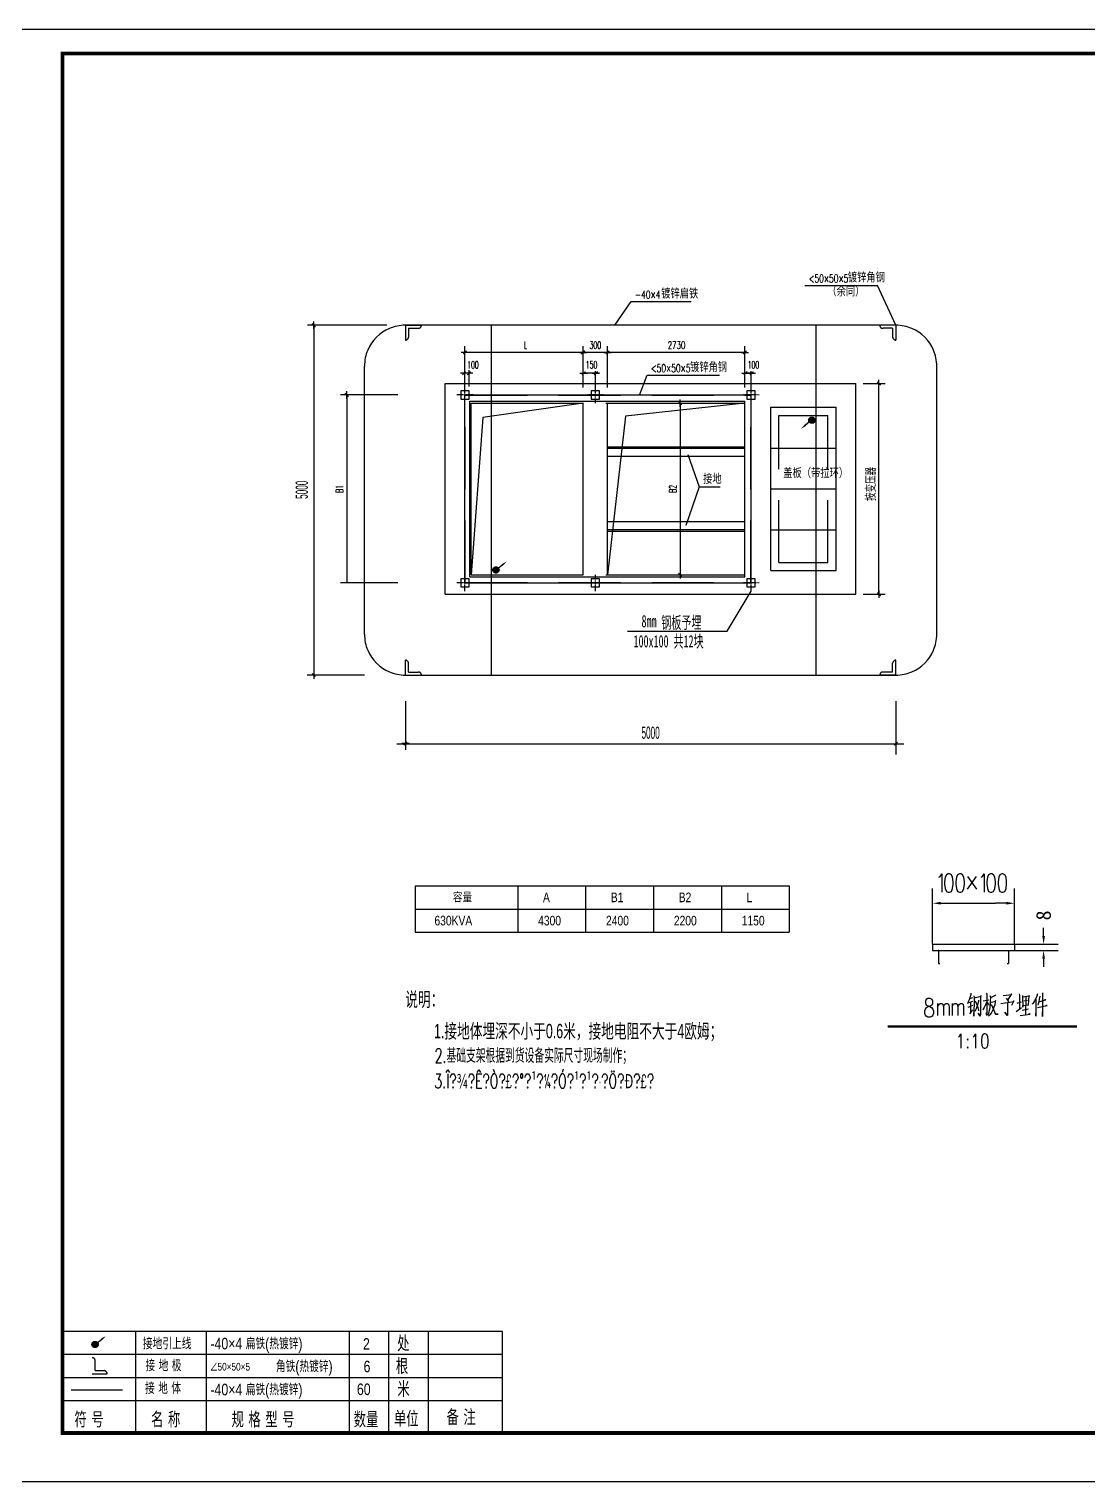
# Model space of a CAD drawing. Extents: x 1225 to 6895, y 909 to 1228.
# Drawn here: x 5023.3 to 5239.6, y 930.5 to 1227.5 of the extents above; entities that cross this region are included whole.
import ezdxf
from ezdxf.enums import TextEntityAlignment as Align

# ---------------------------------------------------------------- set-up
doc = ezdxf.new("R2010")
doc.units = 0
for name, pattern in [('CENTER2', [28.575, 19.05, -3.175, 3.175, -3.175]), ('DASHDOT', [25.4, 12.7, -6.35, 0, -6.35]), ('DASHED', [19.05, 12.7, -6.35]), ('DH', [28, 25, -1, 1, -1])]:
    doc.linetypes.add(name, pattern=pattern)
doc.layers.get('0').update_dxf_attribs({"linetype": 'CONTINUOUS'})
doc.layers.get('DEFPOINTS').update_dxf_attribs({"linetype": 'CONTINUOUS'})
for name, color, linetype in [('00', 7, 'CONTINUOUS'), ('2', 6, 'DASHDOT'), ('4', 7, 'CONTINUOUS'), ('6', 1, 'CONTINUOUS'), ('__2', 6, 'CONTINUOUS'), ('__3', 7, 'CONTINUOUS'), ('_____1', 7, 'CONTINUOUS'), ('EQUIPMENT', 3, 'CONTINUOUS'), ('GESOFTDRAWFRAMETITLELAYER', 3, 'CONTINUOUS'), ('OUT-TITLE', 2, 'CONTINUOUS'), ('PUB_DIM', 3, 'CONTINUOUS'), ('PUB_TEXT', 7, 'CONTINUOUS'), ('PUB_TITLE', 252, 'CONTINUOUS')]:
    doc.layers.add(name, color=color, linetype=linetype)
doc.styles.add('___1', font='simfang.ttf', dxfattribs={"width": 0.8})
doc.styles.add('_HZTXT', font='romans.shx', dxfattribs={"width": 0.65, "bigfont": 'hztxt.shx'})
doc.styles.add('_SIMPLEX', font='SIMPLEX.shx', dxfattribs={"width": 0.525})
doc.styles.add('DIM_FONT', font='SIMPLEX.shx', dxfattribs={"width": 0.5, "bigfont": 'hztxt.shx'})
doc.styles.add('FS64F', font='romanc', dxfattribs={"bigfont": 'FS64F'})
doc.styles.add('HZ', font='rs9.shx', dxfattribs={"width": 0.8, "bigfont": 'hztxt.shx'})
doc.styles.add('HZST', font='')
doc.styles.get("Standard").update_dxf_attribs({"font": ''})
doc.styles.get('HZST').set_extended_font_data('SimSun')
doc.styles.get('STANDARD').set_extended_font_data('SimSun')
doc.dimstyles.get("Standard").update_dxf_attribs({"dimtxt": 0.18, "dimasz": 0.18, "dimexe": 0.18, "dimexo": 0.0625, "dimgap": 0.09, "dimtad": 0, "dimtih": 1, "dimtoh": 1, "dimdec": 4, "dimzin": 0, "dimtxsty": 'STANDARD', "dimcen": 0.09, "dimazin": 3, "dimtfac": 1, "dimtdec": 4, "dimtofl": 0, "dimtmove": 0, "dimatfit": 3, "dimtolj": 1, "dimtzin": 0})

# ---------------------------------------------------------------- blocks, each defined once
blk = doc.blocks.new('A3-420X297_____DWG')
at = {"layer": 'OUT-TITLE', "color": 5}
blk.add_lwpolyline([(0, 0), (0, 297), (420, 297), (420, 0)], close=True, dxfattribs=at)
at = {"layer": 'PUB_TITLE', "color": 4, "const_width": 0.8}
blk.add_lwpolyline([(25, 10), (25, 292), (415, 292), (415, 10)], close=True, dxfattribs=at)
at = {"layer": '_____1', "color": 1, "style": '___1', "width": 0.8}
blk.add_text('A3  297X420', height=3, dxfattribs=at).set_placement((392.82, 1.27))
blk = doc.blocks.new('____')
at = {"layer": 'GESOFTDRAWFRAMETITLELAYER', "color": 4}
for p, q in [((76.34, 20), (76.34, 15)), ((90, 0), (90, 20)), ((10, 15), (10, 0)), ((22.5, 15), (22.5, 0)), ((32.5, 15), (32.5, 0)), ((0, 11.25), (45, 11.25)), ((10, 7.5), (45, 7.5)), ((0, 3.75), (90, 3.75)), ((55, 0), (55, 3.75)), ((0, 0), (90, 0))]:
    blk.add_line(p, q, dxfattribs=at)
at = {"layer": 'GESOFTDRAWFRAMETITLELAYER', "const_width": 0.5}
blk.add_lwpolyline([(0, 0), (0, 20), (90, 20)], dxfattribs=at)
at = {"layer": 'GESOFTDRAWFRAMETITLELAYER', "color": 4, "const_width": 0.2}
for points in [[(45, 20), (45, 0)], [(0, 15), (90, 15)]]:
    blk.add_lwpolyline(points, dxfattribs=at)
at = {"width": 0.7, "flags": 1}
for tag, p in [('设计单位', (1.36, 16.41)), ('设计阶段', (77.18, 16.35)), ('比例', (33, 4.6)), ('日期', (33, 0.85)), ('图号', (55.99, 0.85))]:
    blk.add_attdef(tag, p, '', height=2, dxfattribs=at)
for tag, p in [('工程名称_001', (45.47, 19.23)), ('图纸名称_001', (46.15, 13.98))]:
    blk.add_attdef(tag, text='', height=2, dxfattribs=at).set_placement(p, align=Align.TOP_LEFT)
at = {"flags": 1}
for tag, p in [('审批', (11.15, 11.92)), ('校核', (33.11, 11.91)), ('审核', (11.08, 8.1))]:
    blk.add_attdef(tag, p, '', height=2.5, dxfattribs=at)
at = {"layer": 'GESOFTDRAWFRAMETITLELAYER', "color": 3, "width": 0.8}
for s, height, oblique, p in [('设计', 1.8, 1, (87.65, 18.49)), ('阶段', 1.8, 1, (87.69, 16.34)), ('批', 2, 0.8, (2.5, 13.12)), ('准', 2, 0.8, (7.5, 13.12)), ('校', 2, 0.8, (25, 13.12)), ('核', 2, 1, (30, 13.12)), ('审', 2, 0.8, (2.5, 7.85)), ('核', 2, 0.8, (7.5, 7.85)), ('设', 2, 0.8, (25, 9.38)), ('计', 2, 0.8, (30, 9.38)), ('比', 2, 0.8, (25, 5.62)), ('例', 2, 0.8, (30, 5.62)), ('制', 2, 0.8, (2.5, 1.88)), ('图', 2, 0.8, (7.5, 1.88)), ('日', 2, 0.8, (25, 1.88)), ('期', 2, 0.8, (30, 1.88)), ('图', 2, 1, (47.5, 1.88)), ('号', 2, 1, (52.5, 1.88))]:
    blk.add_text(s, height=height, dxfattribs=dict(at, oblique=oblique)).set_placement(p, align=Align.MIDDLE_CENTER)
blk = doc.blocks.new('E8D556914F96455C8DE99E2E92')
for name, p in [('A3-420X297_____DWG', (0, -297)), ('____', (325, -287))]:
    blk.add_blockref(name, p)
at = {"width": 0.7}
for tag, p in [('设计单位', (326.36, -270.59)), ('设计阶段', (402.18, -270.65)), ('比例', (358, -282.4)), ('日期', (358, -286.15)), ('图号', (380.99, -286.15))]:
    blk.add_attdef(tag, p, '', height=2, dxfattribs=at)
for tag, p in [('工程名称_001', (370.47, -267.77)), ('图纸名称_001', (371.15, -273.02))]:
    blk.add_attdef(tag, text='', height=2, dxfattribs=at).set_placement(p, align=Align.TOP_LEFT)
for tag, p in [('审批', (336.15, -275.08)), ('校核', (358.11, -275.09)), ('审核', (336.08, -278.9))]:
    blk.add_attdef(tag, p, '', height=2.5)
blk = doc.blocks.new('_DIMX')
blk.add_line((-150, 0), (150, 0))
at = {"const_width": 50}
blk.add_lwpolyline([(-70, -70), (70, 70)], dxfattribs=at)
blk = doc.blocks.new('_ARROW')
blk.add_solid([(0, 0), (-1, 0.1), (-1, -0.1)])
blk = doc.blocks.new('*D55')
at = {"color": 0, "linetype": 'BYBLOCK', "ltscale": 10}
for p, q in [((502.06, 114.01), (502.06, 115.01)), ((498.49, 113.01), (503.86, 113.01)), ((498.49, 112.21), (503.86, 112.21)), ((502.06, 111.21), (502.06, 110.21))]:
    blk.add_line(p, q, dxfattribs=at)
for points in [[(501.9, 114.01), (502.23, 114.01), (502.06, 113.01)], [(501.9, 111.21), (502.23, 111.21), (502.06, 112.21)]]:
    blk.add_solid(points, dxfattribs=at)
at = {"layer": 'DEFPOINTS', "color": 0, "linetype": 'BYBLOCK', "ltscale": 10}
for p in [(498.49, 113.01), (498.49, 112.21), (502.06, 113.01)]:
    blk.add_point(p, dxfattribs=at)
at = {"color": 0, "linetype": 'BYBLOCK', "ltscale": 10, "insert": (502.06, 116.51), "char_height": 1.8, "attachment_point": 5, "rotation": 90}
blk.add_mtext('\\A1;8', dxfattribs=at)
blk = doc.blocks.new('A$C4B777D92')
at = {"layer": 'EQUIPMENT', "color": 0, "linetype": 'CENTER2', "ltscale": 0.02}
for p, q in [((100, 200), (100, 0)), ((200, 100), (0, 100))]:
    blk.add_line(p, q, dxfattribs=at)
at = {"layer": 'EQUIPMENT', "color": 0}
blk.add_lwpolyline([(50, 150), (150, 150), (150, 50), (50, 50)], close=True, dxfattribs=at)
blk = doc.blocks.new('A$CC384')
at = {"color": 0, "linetype": 'BYBLOCK', "ltscale": 10}
for p, q in [((5.55, 10.19), (5.55, 16.98)), ((15.55, 10.19), (15.55, 16.98)), ((6.55, 15.18), (7.85, 15.18)), ((14.55, 15.18), (13.25, 15.18))]:
    blk.add_line(p, q, dxfattribs=at)
at = {"linetype": 'CONTINUOUS', "ltscale": 10}
for p, q in [((7.85, 15.18), (13.25, 15.18)), ((6.25, 9.39), (6.25, 9.39)), ((6.25, 9.39), (6.25, 9.39)), ((6.25, 9.39), (6.25, 9.39)), ((6.25, 9.39), (6.25, 9.39)), ((6.25, 9.39), (6.25, 9.39)), ((6.25, 9.39), (6.25, 7.81)), ((14.85, 9.39), (14.85, 7.81)), ((6.25, 7.81), (6.45, 7.81)), ((14.65, 7.81), (14.85, 7.81)), ((0.08, 0.19), (23.19, 0.19))]:
    blk.add_line(p, q, dxfattribs=at)
for points in [[(6.31, 18.36), (6.46, 18.47), (6.69, 18.79), (6.69, 16.54)], [(9.82, 18.47), (10.91, 16.89)], [(9.82, 16.92), (10.93, 18.47)], [(11.48, 18.36), (11.63, 18.47), (11.85, 18.79), (11.85, 16.54)], [(10.24, 4.16), (10.24, 4), (10.01, 3.36), (9.89, 3.12), (9.8, 2.89)], [(10.08, 3.52), (10.47, 3.64)], [(10.59, 3.85), (10.62, 3.6), (10.61, 1.37), (10.57, 1.56), (10.61, 1.82)], [(10.64, 3.62), (11.48, 3.81), (11.43, 3.88), (11.42, 3.67), (11.4, 1.56), (11.38, 1.45), (11.37, 1.37), (11.12, 1.73), (11.38, 1.42)], [(12.11, 4.19), (12.18, 4.07), (12.16, 4.09), (12.16, 1.45), (12.13, 1.63), (12.14, 1.82)], [(12.56, 3.88), (12.61, 3.67), (12.59, 3.19), (12.57, 2.82), (12.56, 2.48), (12.51, 2.18), (12.44, 1.92), (12.38, 1.66), (12.29, 1.47)], [(13.29, 3.95), (12.87, 3.71), (12.62, 3.62)], [(14.18, 3.9), (15.25, 4.02), (15.2, 4.09), (14.72, 3.31)], [(16.15, 4.09), (16.18, 3.95), (16.16, 2.23)], [(16.53, 3.9), (16.56, 3.67), (16.58, 2.48), (16.58, 2.65), (17.32, 2.77), (17.26, 2.77), (17.37, 3.88), (17.4, 3.81), (16.56, 3.69)], [(16.94, 3.71), (16.91, 1.54)], [(18.36, 4.11), (18.28, 3.81), (18.17, 3.52), (18.03, 3.26), (17.9, 3.05), (17.8, 2.91), (17.74, 2.82)], [(18.65, 3.81), (18.6, 3.43), (18.53, 3.1), (18.46, 2.86), (18.41, 2.72)], [(18.96, 4.21), (19.01, 4.11), (18.98, 4.16), (18.99, 1.33), (18.98, 1.54), (18.99, 1.89)], [(6.15, 2.5), (6.35, 2.82), (6.47, 2.93), (6.67, 2.93), (6.8, 2.82), (6.86, 2.5), (6.86, 1.43)], [(6.15, 2.93), (6.15, 1.43)], [(6.86, 2.5), (7.05, 2.82), (7.18, 2.93), (7.37, 2.93), (7.5, 2.82), (7.57, 2.5), (7.57, 1.43)], [(7.92, 2.5), (8.12, 2.82), (8.25, 2.93), (8.44, 2.93), (8.57, 2.82), (8.63, 2.5), (8.63, 1.43)], [(7.92, 2.93), (7.92, 1.43)], [(8.63, 2.5), (8.82, 2.82), (8.95, 2.93), (9.15, 2.93), (9.27, 2.82), (9.34, 2.5), (9.34, 1.43)], [(10.47, 2.65), (9.85, 2.44)], [(10.42, 3.17), (9.99, 3)], [(10.19, 3.05), (10.18, 1.75), (10.11, 1.66), (10.47, 2.13)], [(11.18, 3.31), (11.17, 3.17), (11.05, 2.77), (10.87, 2.27), (10.72, 1.94)], [(10.75, 3.26), (11.02, 2.6), (11.02, 2.58), (11.12, 2.27), (11.17, 2.11), (11.18, 2.01)], [(12.16, 3.15), (12, 2.74), (11.86, 2.44), (11.75, 2.2), (11.68, 2.11)], [(11.75, 3.22), (12.44, 3.36)], [(12.18, 3.08), (12.38, 2.82), (12.43, 2.7)], [(12.72, 3.08), (13.29, 3.19), (13.24, 3.29), (13.2, 3.12), (13.14, 2.74), (13.05, 2.48), (12.95, 2.2), (12.84, 1.97), (12.69, 1.71), (12.56, 1.52), (12.39, 1.35)], [(12.72, 2.79), (12.77, 2.77), (13.24, 1.61), (13.57, 1.59), (13.24, 1.66), (13.17, 1.75)], [(13.91, 2.93), (15.5, 3.17), (15.47, 3.22), (15.2, 2.67)], [(14.72, 3), (14.71, 1.63), (14.71, 1.47), (14.68, 1.45), (14.39, 1.87), (14.69, 1.47)], [(14.53, 3.55), (14.72, 3.34), (14.77, 3.24), (14.77, 3.12)], [(15.78, 1.94), (16.4, 2.41)], [(15.87, 2.96), (15.88, 2.96), (16.41, 3.12)], [(17.29, 2.23), (16.49, 2.06)], [(17.14, 3.29), (16.69, 3.19)], [(18.17, 3.45), (18.18, 2.04), (18.18, 1.63), (18.18, 1.35), (18.17, 1.49), (18.18, 1.75)], [(18.38, 2.41), (19.55, 2.65), (19.47, 2.67), (19.32, 2.6)], [(18.65, 3.15), (19.41, 3.36), (19.32, 3.36), (19.19, 3.29)], [(16.25, 1.45), (17.5, 1.61), (17.44, 1.63), (17.27, 1.59)]]:
    blk.add_lwpolyline(points, dxfattribs=at)
for points in [[(7.46, 18.79), (7.24, 18.68), (7.09, 18.36), (7.01, 17.82), (7.01, 17.5), (7.09, 16.97), (7.24, 16.64), (7.46, 16.54), (7.61, 16.54), (7.84, 16.64), (7.99, 16.97), (8.06, 17.5), (8.06, 17.82), (7.99, 18.36), (7.84, 18.68), (7.61, 18.79)], [(8.84, 18.79), (8.61, 18.68), (8.46, 18.36), (8.39, 17.82), (8.39, 17.5), (8.46, 16.97), (8.61, 16.64), (8.84, 16.54), (8.99, 16.54), (9.21, 16.64), (9.36, 16.97), (9.44, 17.5), (9.44, 17.82), (9.36, 18.36), (9.21, 18.68), (8.99, 18.79)], [(12.63, 18.79), (12.4, 18.68), (12.25, 18.36), (12.18, 17.82), (12.18, 17.5), (12.25, 16.97), (12.4, 16.64), (12.63, 16.54), (12.78, 16.54), (13, 16.64), (13.15, 16.97), (13.23, 17.5), (13.23, 17.82), (13.15, 18.36), (13, 18.68), (12.78, 18.79)], [(14, 18.79), (13.78, 18.68), (13.63, 18.36), (13.55, 17.82), (13.55, 17.5), (13.63, 16.97), (13.78, 16.64), (14, 16.54), (14.15, 16.54), (14.38, 16.64), (14.53, 16.97), (14.6, 17.5), (14.6, 17.82), (14.53, 18.36), (14.38, 18.68), (14.15, 18.79)], [(4.96, 3.51), (4.74, 3.4), (4.66, 3.19), (4.66, 2.97), (4.74, 2.76), (4.89, 2.65), (5.19, 2.54), (5.41, 2.44), (5.56, 2.22), (5.64, 2.01), (5.64, 1.69), (5.56, 1.47), (5.49, 1.36), (5.26, 1.26), (4.96, 1.26), (4.74, 1.36), (4.66, 1.47), (4.59, 1.69), (4.59, 2.01), (4.66, 2.22), (4.81, 2.44), (5.04, 2.54), (5.34, 2.65), (5.49, 2.76), (5.56, 2.97), (5.56, 3.19), (5.49, 3.4), (5.26, 3.51)]]:
    blk.add_lwpolyline(points, close=True, dxfattribs=at)
at = {"linetype": 'CONTINUOUS', "ltscale": 10, "const_width": 0.8}
blk.add_lwpolyline([(6.25, 9.39), (6.25, 9.39)], dxfattribs=at)
at = {"linetype": 'CONTINUOUS', "ltscale": 10}
blk.add_point((6.25, 9.39), dxfattribs=at)
blk.add_point((6.25, 9.39), dxfattribs=at)
blk.add_point((6.25, 9.39), dxfattribs=at)
blk.add_point((6.25, 9.39), dxfattribs=at)
at = {"color": 0, "linetype": 'BYBLOCK', "ltscale": 10}
for points in [[(6.55, 15.35), (6.55, 15.02), (5.55, 15.18)], [(14.55, 15.35), (14.55, 15.02), (15.55, 15.18)]]:
    blk.add_solid(points, dxfattribs=at)
at = {"layer": '2', "linetype": 'CONTINUOUS', "ltscale": 10}
for p, q in [((5.55, 10.19), (15.55, 10.19)), ((5.55, 10.19), (5.55, 9.39)), ((5.55, 9.39), (15.55, 9.39)), ((15.55, 10.19), (15.55, 9.39)), ((0.08, 0.06), (23.19, 0.06))]:
    blk.add_line(p, q, dxfattribs=at)
at = {"layer": 'DEFPOINTS', "color": 0, "linetype": 'BYBLOCK', "ltscale": 10}
for p in [(15.55, 15.18), (5.55, 10.19), (15.55, 10.19)]:
    blk.add_point(p, dxfattribs=at)
at = {"linetype": 'CONTINUOUS', "ltscale": 10}
dim = blk.add_linear_dim(base=(19.12, 10.19), p1=(15.55, 9.39), p2=(15.55, 10.19), angle=90, dimstyle='STANDARD', override={"dimscale": 10, "dimasz": 0.1, "dimexo": 0, "dimtih": 0, "dimtoh": 0, "dimdec": 0, "dimlfac": 10, "dimcen": 0.9, "dimtdec": 0}, dxfattribs=at)
dim.commit()
dim.dimension.update_dxf_attribs({"geometry": '*D55', "text_midpoint": (19.12, 13.69), "insert": (-482.94, -102.82)})

msp = doc.modelspace()

# ---------------------------------------------------------------- hatches: boundary and pattern name
at = {"layer": '6', "linetype": 'DASHED'}
h = msp.add_hatch(dxfattribs=at)
h.set_pattern_fill('ANSI31', color=1, scale=0.786494, angle=180, style=0)
h.set_pattern_definition([(225, (4995.84604, 2590.96905), (0.069516894, -0.069516894), [])])
h.paths.add_polyline_path([(5183.813, 1147.567, 1), (5182.548, 1147.567, 1)])
h = msp.add_hatch(dxfattribs=at)
h.set_pattern_fill('ANSI31', color=1, scale=0.786494, style=0)
h.set_pattern_definition([(45, (5305.97336, -326.44315), (-0.069516894, 0.069516894), [])])
h.paths.add_polyline_path([(5119.272, 1116.959, 1), (5118.007, 1116.959, 1)])
h = msp.add_hatch(dxfattribs=at)
h.set_pattern_fill('ANSI31', color=1, scale=0.786494, style=0)
h.set_pattern_definition([(45, (5224.07047, -484.77397), (-0.069516894, 0.069516894), [])])
h.paths.add_polyline_path([(5037.369, 958.628, 1), (5036.104, 958.628, 1)])

# ---------------------------------------------------------------- linework, layer by layer
at = {"color": 0, "linetype": 'CONTINUOUS', "ltscale": 10}
for p, q in [((5165.865, 1104.411), (5170.771, 1112.645)), ((5145.552, 1104.411), (5165.865, 1104.411))]:
    msp.add_line(p, q, dxfattribs=at)
at = {"layer": '4', "ltscale": 0.3}
msp.add_line((5031.878, 949.324), (5042.364, 949.324), dxfattribs=at)
at = {"layer": '6', "color": 1, "linetype": 'DASHED'}
for p, q in [((5100.134, 1166.972), (5100.134, 1163.903)), ((5100.134, 1166.972), (5103.41, 1166.972)), ((5100.797, 1166.368), (5100.797, 1164.523)), ((5100.797, 1166.368), (5102.764, 1166.368)), ((5200.356, 1166.972), (5197.079, 1166.972)), ((5199.692, 1166.368), (5197.726, 1166.368)), ((5199.692, 1166.368), (5199.692, 1164.523)), ((5200.356, 1166.972), (5200.356, 1163.903)), ((5182.735, 1147.217), (5181.88, 1146.549)), ((5119.085, 1117.309), (5119.94, 1117.977)), ((5100.134, 1095.469), (5100.134, 1098.538)), ((5100.797, 1096.073), (5100.797, 1097.917)), ((5100.797, 1096.073), (5102.764, 1096.073)), ((5199.692, 1096.073), (5197.726, 1096.073)), ((5199.692, 1096.073), (5199.692, 1097.917)), ((5200.356, 1095.469), (5200.356, 1098.538)), ((5100.134, 1095.469), (5103.41, 1095.469)), ((5200.356, 1095.469), (5197.079, 1095.469)), ((5037.182, 958.978), (5038.037, 959.646)), ((5036.755, 953.298), (5036.755, 955.264)), ((5036.755, 953.298), (5038.599, 953.298))]:
    msp.add_line(p, q, dxfattribs=at)
at = {"layer": '6', "color": 1, "linetype": 'DASHED', "ltscale": 15}
for p, q in [((5200.356, 1166.972), (5100.134, 1166.972)), ((5117.723, 1095.469), (5117.723, 1166.972)), ((5184.047, 1095.469), (5184.047, 1166.972)), ((5091.782, 1103.821), (5091.782, 1158.62)), ((5208.707, 1103.821), (5208.707, 1158.62)), ((5100.134, 1095.469), (5200.356, 1095.469))]:
    msp.add_line(p, q, dxfattribs=at)
at = {"layer": '6', "color": 1}
for p, q in [((5108.299, 1155.072), (5192.151, 1155.072)), ((5108.299, 1111.976), (5108.299, 1155.072)), ((5192.151, 1111.976), (5192.151, 1155.072)), ((5108.299, 1111.976), (5192.151, 1111.976))]:
    msp.add_line(p, q, dxfattribs=at)
at = {"layer": '6'}
for p, q in [((5112.308, 1152.733), (5170.771, 1152.733)), ((5112.308, 1114.315), (5112.308, 1152.733)), ((5170.771, 1114.315), (5170.771, 1152.733)), ((5113.31, 1115.568), (5113.31, 1151.481)), ((5113.31, 1151.481), (5169.518, 1151.481)), ((5113.561, 1151.063), (5136.445, 1151.063)), ((5113.561, 1115.985), (5113.561, 1151.063)), ((5136.445, 1151.063), (5115.952, 1148.111)), ((5136.445, 1115.985), (5136.445, 1151.063)), ((5141.456, 1151.063), (5169.518, 1151.063)), ((5141.456, 1115.985), (5141.456, 1151.063)), ((5169.518, 1151.063), (5145.103, 1148.381)), ((5169.518, 1115.568), (5169.518, 1151.481)), ((5174.78, 1150.228), (5188.142, 1150.228)), ((5174.78, 1116.821), (5174.78, 1150.228)), ((5188.142, 1116.821), (5188.142, 1150.228)), ((5115.952, 1148.111), (5113.561, 1115.985)), ((5145.103, 1148.381), (5141.456, 1115.985)), ((5141.456, 1142.155), (5169.518, 1142.155)), ((5141.456, 1141.841), (5169.518, 1141.841)), ((5174.78, 1141.876), (5188.142, 1141.876)), ((5141.456, 1140.189), (5169.518, 1140.189)), ((5174.78, 1133.524), (5188.142, 1133.524)), ((5141.456, 1126.859), (5169.518, 1126.859)), ((5141.456, 1125.208), (5169.518, 1125.208)), ((5141.456, 1124.893), (5169.518, 1124.893)), ((5174.78, 1125.172), (5188.142, 1125.172)), ((5174.78, 1116.821), (5188.142, 1116.821)), ((5098.599, 1114.315), (5088.25, 1114.315)), ((5112.308, 1114.315), (5170.771, 1114.315)), ((5113.31, 1115.568), (5169.518, 1115.568)), ((5113.561, 1115.985), (5136.445, 1115.985)), ((5141.456, 1115.985), (5169.518, 1115.985)), ((5119.969, 961.264), (5030.084, 961.264)), ((5045.098, 940.526), (5045.098, 961.216)), ((5059.481, 940.526), (5059.481, 961.216)), ((5088.719, 940.526), (5088.719, 961.216)), ((5096.779, 940.526), (5096.779, 961.216)), ((5104.839, 940.526), (5104.839, 961.216)), ((5119.969, 940.575), (5119.969, 961.264)), ((5119.969, 956.545), (5030.084, 956.545)), ((5119.969, 951.826), (5030.084, 951.826)), ((5119.969, 947.107), (5030.084, 947.107))]:
    msp.add_line(p, q, dxfattribs=at)
at = {"layer": '6', "color": 4, "linetype": 'DASHED'}
for p, q in [((5112.375, 1152.667), (5170.704, 1152.667)), ((5112.375, 1114.382), (5112.375, 1152.667)), ((5170.704, 1114.382), (5170.704, 1152.667)), ((5112.375, 1114.382), (5170.704, 1114.382))]:
    msp.add_line(p, q, dxfattribs=at)
at = {"layer": '6', "linetype": 'DASHED'}
for p, q in [((5176.45, 1148.557), (5186.472, 1148.557)), ((5176.45, 1118.491), (5176.45, 1148.557)), ((5186.472, 1118.491), (5186.472, 1148.557)), ((5176.45, 1118.491), (5186.472, 1118.491))]:
    msp.add_line(p, q, dxfattribs=at)
at = {"layer": '6', "color": 0}
for p, q in [((5102.115, 1052.39), (5102.115, 1042.891)), ((5102.115, 1052.39), (5178.558, 1052.39)), ((5123.107, 1052.39), (5123.107, 1042.891)), ((5136.97, 1052.39), (5136.97, 1042.891)), ((5150.833, 1052.39), (5150.833, 1042.891)), ((5164.695, 1052.39), (5164.695, 1042.891)), ((5164.695, 1052.39), (5164.695, 1042.891)), ((5178.558, 1052.39), (5178.558, 1042.891)), ((5102.115, 1047.641), (5178.558, 1047.641)), ((5102.115, 1042.891), (5178.558, 1042.891))]:
    msp.add_line(p, q, dxfattribs=at)
at = {"layer": '6', "color": 1, "linetype": 'DH'}
msp.add_line((5036.151, 952.634), (5039.219, 952.634), dxfattribs=at)
at = {"layer": '6', "color": 1, "linetype": 'DASHED'}
for centre in [(5183.18, 1147.567), (5118.639, 1116.959), (5036.736, 958.628)]:
    msp.add_circle(centre, 0.632, dxfattribs=at)
at = {"layer": '6', "color": 1, "linetype": 'DASHED', "ltscale": 15}
for centre, start, end in [((5100.134, 1158.62), 90, 180), ((5200.356, 1158.62), 0, 90), ((5100.134, 1103.821), 180, 270), ((5200.356, 1103.821), 270, 0)]:
    msp.add_arc(centre, 8.352, start, end, dxfattribs=at)
at = {"layer": '6', "color": 1, "linetype": 'DASHED'}
for centre, radius, start, end in [((5100.021, 1164.689), 0.794, 278.1787, 347.95976), ((5102.828, 1166.947), 0.583, 263.71389, 2.43277), ((5197.662, 1166.947), 0.583, 177.56723, 276.28611), ((5200.469, 1164.689), 0.794, 192.04024, 261.8213), ((5100.021, 1097.752), 0.794, 12.04024, 81.8213), ((5102.828, 1095.494), 0.583, 357.56723, 96.28611), ((5197.662, 1095.494), 0.583, 83.71389, 182.43277), ((5200.469, 1097.752), 0.794, 98.1787, 167.95976), ((5036.175, 955.328), 0.583, 353.71389, 92.43277), ((5038.433, 952.521), 0.794, 8.1787, 77.95976)]:
    msp.add_arc(centre, radius, start, end, dxfattribs=at)
for points in [[(5182.001, 1146.394), (5181.759, 1146.703), (5180.95, 1145.822)], [(5119.819, 1118.132), (5120.061, 1117.822), (5120.869, 1118.704)], [(5037.916, 959.801), (5038.158, 959.492), (5038.966, 960.373)]]:
    msp.add_solid(points, dxfattribs=at)
at = {"layer": 'PUB_DIM'}
for p, q in [((5096.35, 1166.972), (5080.166, 1166.972)), ((5081.419, 1166.967), (5081.419, 1095.469)), ((5112.308, 1154.237), (5112.308, 1162.672)), ((5136.44, 1161.419), (5112.313, 1161.419)), ((5136.445, 1154.237), (5136.445, 1162.672)), ((5136.445, 1154.237), (5136.445, 1162.672)), ((5141.451, 1161.419), (5136.45, 1161.419)), ((5141.456, 1154.237), (5141.456, 1162.672)), ((5141.456, 1154.237), (5141.456, 1162.672)), ((5169.513, 1161.419), (5141.461, 1161.419)), ((5169.518, 1154.237), (5169.518, 1162.672)), ((5113.143, 1154.428), (5113.143, 1157.786)), ((5139.821, 1157.163), (5136.45, 1157.163)), ((5138.95, 1154.286), (5138.95, 1157.588)), ((5171.279, 1157.163), (5169.518, 1157.163)), ((5170.771, 1154.286), (5170.771, 1157.588)), ((5098.6, 1152.733), (5086.915, 1152.733)), ((5088.168, 1152.728), (5088.168, 1114.32)), ((5193.655, 1155.072), (5198.153, 1155.072)), ((5196.9, 1111.981), (5196.9, 1155.067)), ((5141.07, 1151.063), (5157.523, 1151.063)), ((5156.271, 1151.058), (5156.271, 1115.99)), ((5098.6, 1114.315), (5086.915, 1114.315)), ((5141.07, 1115.985), (5157.523, 1115.985)), ((5193.655, 1111.976), (5198.153, 1111.976)), ((5091.782, 1095.469), (5080.097, 1095.469)), ((5100.134, 1090.117), (5100.157, 1080.179)), ((5200.356, 1090.117), (5200.356, 1079.246)), ((5098.379, 1081.431), (5201.959, 1081.431))]:
    msp.add_line(p, q, dxfattribs=at)
at = {"layer": 'PUB_TEXT'}
for p, q in [((5181.754, 1175.13), (5196.575, 1175.13)), ((5200.356, 1166.972), (5196.575, 1175.13)), ((5142.924, 1166.972), (5146.24, 1171.84)), ((5146.24, 1171.84), (5158.497, 1171.84)), ((5147.945, 1152.667), (5149.521, 1156.791)), ((5149.521, 1156.791), (5164.342, 1156.791)), ((5157.874, 1140.568), (5160.177, 1133.949)), ((5160.177, 1133.949), (5157.442, 1126.036)), ((5160.177, 1133.949), (5164.444, 1133.949))]:
    msp.add_line(p, q, dxfattribs=at)

# ---------------------------------------------------------------- block references
ref = msp.add_blockref('E8D556914F96455C8DE99E2E92', (5005.084, 1227.526))
ref.add_attrib('图纸名称_001', '欧变土建条件及接地布置图', (5376.027, 952.135), dxfattribs={"height": 2, "width": 0.7})
ref.add_attrib('图号', 'CS20230531160559771-9', (5386.074, 941.377), dxfattribs={"height": 2, "width": 0.7})
ref.add_attrib('设计单位', '杭州市电力设计院有限公司', (5331.447, 956.94), dxfattribs={"height": 2, "width": 0.7})
ref.add_attrib('设计阶段', '初步设计', (5407.267, 956.876), dxfattribs={"height": 2, "width": 0.7})
ref.add_attrib('工程名称_001', '杭州滨江2023年10千伏联庄公寓一变、联庄公寓二变设备改造工程', (5375.52, 958.929), dxfattribs={"height": 0.7, "width": 0.7})
at = {"layer": '__3', "linetype": 'CONTINUOUS', "ltscale": 10, "xscale": 1.670365797938075, "yscale": 1.670365797938075, "zscale": 1.670365797938075}
msp.add_blockref('A$CC384', (5198.593, 1023.463), dxfattribs=at)
at = {"layer": 'EQUIPMENT', "color": 0, "xscale": -0.0167036579791784, "yscale": 0.0167036579805426, "zscale": 0.0167036579793822, "rotation": 180}
for p in [(5110.638, 1154.404), (5137.28, 1154.404), (5169.1, 1154.404), (5110.638, 1115.985), (5137.28, 1115.985), (5169.1, 1115.985)]:
    msp.add_blockref('A$C4B777D92', p, dxfattribs=at)
at = {"layer": 'PUB_DIM'}
for p, xscale, yscale, zscale, rotation in [((5081.419, 1166.972), 0.0050110973934352, 0.0050110973934352, 0.0050110973934352, 90), ((5112.308, 1161.419), 0.0050110974061681, 0.0050110974061681, 0.0050110974061681, 180), ((5136.445, 1161.419), 0.0050110974061681, 0.0050110974061681, 0.0050110974061681, 180), ((5141.456, 1161.419), 0.0050110974061681, 0.0050110974061681, 0.0050110974061681, 180), ((5112.141, 1157.163), 0.0050110974061681, 0.0050110974061681, 0.0050110974061681, 180), ((5113.143, 1157.163), 0.0050110974061681, 0.0050110974061681, 0.0050110974061681, 180), ((5196.9, 1155.072), 0.0050110973934352, 0.0050110973934352, 0.0050110973934352, 90), ((5088.168, 1152.733), 0.0050110973934352, 0.0050110973934352, 0.0050110973934352, 90), ((5156.271, 1151.063), 0.0050110973934352, 0.0050110973934352, 0.0050110973934352, 90), ((5156.271, 1115.985), 0.0050110973934352, 0.0050110973934352, 0.0050110973934352, 270), ((5196.9, 1111.976), 0.0050110973934352, 0.0050110973934352, 0.0050110973934352, 270), ((5081.419, 1095.469), 0.0050110973934352, 0.0050110973934352, 0.0050110973934352, 270), ((5100.154, 1081.451), 0.0050110974061681, 0.0050110974061681, 0.0050110974061681, 180)]:
    msp.add_blockref('_DIMX', p, dxfattribs=dict(at, xscale=xscale, yscale=yscale, zscale=zscale, rotation=rotation))
at = {"layer": 'PUB_DIM', "xscale": 0.0050110974061681, "yscale": 0.0050110974061681, "zscale": 0.0050110974061681}
for p in [(5136.445, 1161.419), (5141.456, 1161.419), (5169.518, 1161.419), (5136.564, 1157.163), (5139.07, 1157.163), (5169.632, 1157.163), (5170.89, 1157.163), (5200.356, 1081.431)]:
    msp.add_blockref('_DIMX', p, dxfattribs=at)
at = {"layer": 'PUB_TEXT'}
for p, xscale, yscale, zscale, rotation in [((5142.924, 1166.972), 1.00221947876054, 1.00221947876054, 1.00221947876054, 235.7412890135429), ((5200.356, 1166.972), 1.002219478766916, 1.002219478766916, 1.002219478766916, 294.9250760107719), ((5147.945, 1152.667), 1.002219478760439, 1.002219478760439, 1.002219478760439, 249.0864139117981), ((5157.874, 1140.568), 1.002219478767279, 1.002219478767279, 1.002219478767279, 109.1905460470036), ((5157.442, 1126.036), 1.002219478763345, 1.002219478763345, 1.002219478763345, 250.9308190264556)]:
    msp.add_blockref('_ARROW', p, dxfattribs=dict(at, xscale=xscale, yscale=yscale, zscale=zscale, rotation=rotation))

# ---------------------------------------------------------------- texts
at = {"color": 0, "style": 'HZST', "width": 0.6}
for s, height, p in [('钢板予埋', 2.5055, (5152.424, 1104.954)), ('8mm', 2.5055, (5148.39, 1105.237)), ('100x100 共12块', 2.50555, (5146.753, 1101.129))]:
    msp.add_text(s, height=height, dxfattribs=at).set_placement(p)
at = {"layer": '00', "style": 'FS64F', "width": 0.8}
msp.add_text('1:10', height=2.9182, dxfattribs=at).set_placement((5216.024, 1020.643), align=Align.MIDDLE_CENTER)
at = {"layer": '6', "color": 0, "width": 20.99207, "attachment_point": 1, "style": 'HZ'}
for s, insert, char_height in [('容量', (5109.839, 1051.005), 1.9662), ('A', (5128.256, 1051.005), 1.966), ('B1', (5142.119, 1051.005), 1.9662), ('B2', (5155.982, 1051.005), 1.9662), ('L', (5169.844, 1051.005), 1.966), ('630KVA', (5106.076, 1046.255), 1.9662), ('1150', (5168.854, 1046.255), 1.9662)]:
    msp.add_mtext(s, dxfattribs=dict(at, insert=insert, char_height=char_height))
at = {"layer": '6', "attachment_point": 1}
for s, insert, char_height, width, style in [('{\\fﾷￂￋￎ_GB2312|b0|i0|c134|p49;\\C7;说明：}', (5100.12, 1030.632), 2.92314, 43.71347, '_HZTXT'), ('{\\fﾷￂￋￎ_GB2312|b0|i0|c134|p49;\\C7;1.接地体埋深不小于0.6米，接地电阻不大于4欧姆；}', (5105.991, 1024.155), 2.92314, 113.40113, '_HZTXT'), ('{\\C7;2.基础支架根据到货设备实际尺寸现场制作；}', (5106.102, 1019.116), 2.92314, 113.40113, '_HZTXT'), ('{\\C7;3.Î?\\f宋体|b0|i0|c134|p2;¾\\Fromans.shx,hztxt.shx;?Ê?Ò?£?°?\\f宋体|b0|i0|c134|p2;¹\\Fromans.shx,hztxt.shx;?¼?Ó?\\f宋体|b0|i0|c134|p2;¹\\Fromans.shx,hztxt.shx;?\\f宋体|b0|i0|c134|p2;¹\\Fromans.shx,hztxt.shx;?·?Ö?\\f宋体|b0|i0|c134|p2;Ð\\Fromans.shx,hztxt.shx;?£?}', (5106.036, 1013.919), 2.92314, 113.40113, '_HZTXT'), ('接地引上线', (5046.513, 959.985), 2.3595, 16.51637, 'HZ'), ('-40×4 扁铁(热镀锌)', (5060.299, 959.985), 2.35948, 29.57296, 'HZ'), ('2', (5091.468, 959.919), 2.359, 25.56026, 'HZ'), ('处', (5098.455, 960.373), 3.146, 20.99207, 'HZ'), ('接 地 极', (5047.04, 955.509), 2.3595, 16.51637, 'HZ'), ('∠50×50×5 ', (5060.299, 954.861), 1.573, 25.56026, 'HZ'), ('角铁(热镀锌)', (5073.687, 955.322), 2.3595, 29.57296, 'HZ'), ('6', (5091.597, 955.309), 2.359, 25.5566, 'HZ'), ('根', (5098.196, 955.71), 3.146, 20.99207, 'HZ'), ('接 地 体', (5046.952, 950.859), 2.3595, 16.51637, 'HZ'), ('-40×4 扁铁(热镀锌)', (5060.299, 950.595), 2.35948, 29.57296, 'HZ'), ('60', (5090.237, 950.648), 2.3595, 25.5566, 'HZ'), ('米', (5098.52, 951.048), 3.146, 20.99207, 'HZ'), ('符 号', (5032.535, 944.804), 3.146, 20.99207, 'HZ'), ('名 称', (5048.181, 944.804), 3.146, 20.99207, 'HZ'), ('规 格 型 号', (5064.618, 944.804), 3.146, 20.99207, 'HZ'), ('数量', (5089.589, 944.804), 3.146, 20.99207, 'HZ'), ('单位', (5097.807, 944.962), 3.146, 20.99207, 'HZ'), ('备 注', (5108.554, 945.278), 3.146, 20.99207, 'HZ')]:
    msp.add_mtext(s, dxfattribs=dict(at, insert=insert, char_height=char_height, width=width, style=style))
at = {"layer": '__2', "color": 7, "style": 'DIM_FONT', "width": 0.7}
msp.add_text('2730', height=1.5033, dxfattribs=at).set_placement((5153.733, 1162.171))
at = {"layer": '__2', "char_height": 1.9662, "width": 20.99207, "attachment_point": 1, "style": 'HZ'}
for s, insert in [('4300', (5127.266, 1046.255)), ('2400', (5141.129, 1046.255)), ('2200', (5154.992, 1046.255))]:
    msp.add_mtext(s, dxfattribs=dict(at, insert=insert))
at = {"layer": 'PUB_DIM', "color": 7, "attachment_point": 5, "style": 'DIM_FONT'}
for s, insert, char_height in [(' L', (5124.376, 1162.922), 1.5033), ('\\A1;300', (5138.95, 1162.922), 1.5033), ('100', (5113.948, 1158.891), 1.5033), ('150', (5138.177, 1158.891), 1.5033), ('100', (5171.245, 1158.891), 1.5033), ('{\\fￋￎￌﾣﾤ|b0|i0|c134|p54;5000}', (5150.245, 1083.664), 2.50555)]:
    msp.add_mtext(s, dxfattribs=dict(at, insert=insert, char_height=char_height))
at = {"layer": 'PUB_DIM', "color": 7, "attachment_point": 5, "rotation": 90, "style": 'DIM_FONT'}
for s, insert, char_height in [('{\\fￋￎￌﾣﾤ|b0|i0|c134|p54;5000}', (5078.989, 1133.345), 2.50555), ('B1', (5086.665, 1133.524), 1.5033), ('B2', (5154.767, 1133.524), 1.5033)]:
    msp.add_mtext(s, dxfattribs=dict(at, insert=insert, char_height=char_height))
at = {"layer": 'PUB_TEXT', "width": 0.7}
for s, height, style, p in [('<50×50×5', 1.6036, '_SIMPLEX', (5182.556, 1175.731)), ('镀锌角钢', 2.0044, '_HZTXT', (5190.532, 1175.731)), ('-40×4', 1.6036, '_SIMPLEX', (5147.041, 1172.441)), ('镀锌扁铁', 2.0044, '_HZTXT', (5152.398, 1172.441)), ('（余同）', 2.0044, '_HZTXT', (5186.346, 1172.876)), ('<50×50×5', 1.6036, '_SIMPLEX', (5150.323, 1157.392)), ('镀锌角钢', 2.0044, '_HZTXT', (5158.299, 1157.392)), ('盖板（带拉环）', 2.0044, '_HZTXT', (5177.336, 1135.734)), ('接地', 2.0044, '_HZTXT', (5160.979, 1134.551))]:
    msp.add_text(s, height=height, dxfattribs=dict(at, style=style)).set_placement(p)
at = {"layer": 'PUB_TEXT', "style": '_HZTXT', "width": 0.7}
msp.add_text('按变压器', height=1.8374, rotation=90, dxfattribs=at).set_placement((5196.247, 1131.078))

doc.saveas('drawing.dxf')
